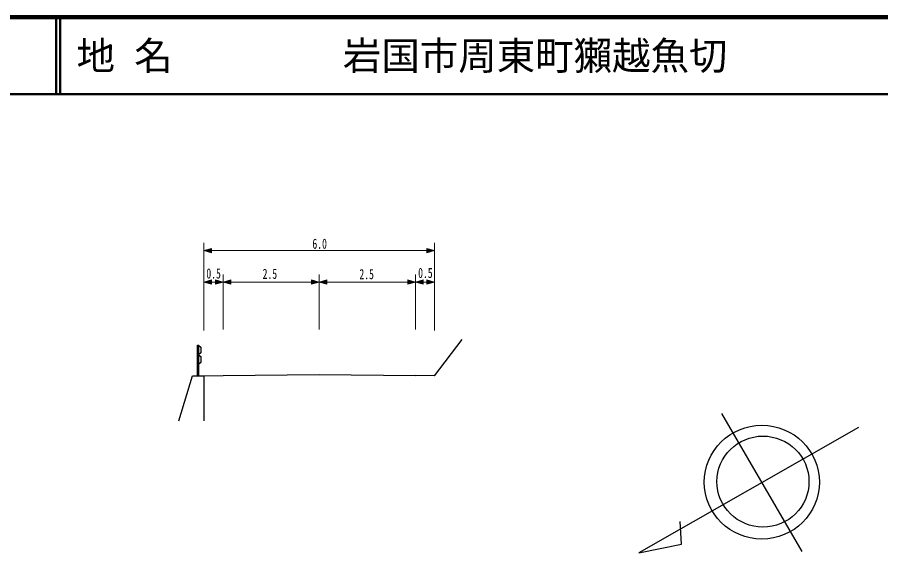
# Model space of a CAD drawing. Units: millimetres, scale not verified, with parts at other scales. Extents: x 40000 to 680000, y 20000 to 380000.
# Drawn here: x 362671 to 474966, y 310393 to 380000 of the extents above; entities that cross this region are included whole.
import ezdxf
from ezdxf.enums import TextEntityAlignment as Align

# ---------------------------------------------------------------- set-up
doc = ezdxf.new("R2010")
doc.units = ezdxf.units.MM
doc.header["$LTSCALE"] = 1000
for name, color, linetype, lineweight in [('M-BGD', 7, 'Continuous', 25), ('M-BMK-SRVR', 3, 'Continuous', 25), ('M-STR-HTXT', 7, 'Continuous', 13), ('M-TTL', 2, 'Continuous', 140), ('M-TTL-LINE', 7, 'Continuous', 50)]:
    doc.layers.add(name, color=color, linetype=linetype, lineweight=lineweight)
doc.layers.add('M-TTL-TXT', color=7, linetype='Continuous')
doc.styles.add('ＭＳ ゴシック', font='')
doc.styles.get('ＭＳ ゴシック').set_extended_font_data('MS Gothic')

msp = doc.modelspace()

# ---------------------------------------------------------------- linework, layer by layer
at = {"layer": 'M-BGD'}
for p, q in [((416947, 333381), (420551, 338129)), ((386102, 333381), (386102, 337380)), ((386102, 337380), (386252, 337380)), ((386252, 337380), (386252, 333381)), ((386252, 337380), (386552, 337130)), ((386552, 337130), (386552, 336380)), ((386552, 336380), (386252, 336130)), ((386252, 336130), (386552, 335880)), ((386552, 335880), (386552, 335130)), ((386552, 335130), (386252, 334881)), ((389447, 333414), (401947, 333581)), ((401947, 333581), (414447, 333414)), ((383694, 327538), (385447, 333381)), ((385447, 333381), (386947, 333381)), ((386947, 333381), (389447, 333414)), ((386947, 333381), (386947, 327544)), ((416947, 333381), (414447, 333414))]:
    msp.add_line(p, q, dxfattribs=at)
at = {"layer": 'M-BMK-SRVR'}
for p, q in [((464768, 310562), (454290, 328500)), ((472061, 326682), (443515, 310393)), ((449058, 311500), (448883, 314454)), ((443515, 310393), (449058, 311500))]:
    msp.add_line(p, q, dxfattribs=at)
for centre, major_axis in [((459508, 319567), (7485, 0)), ((459649, 319637), (5988, 0))]:
    msp.add_ellipse(centre, major_axis=major_axis, ratio=0.988322, dxfattribs=at)
at = {"layer": 'M-STR-HTXT'}
for p, q in [((386948, 339267), (386948, 350674)), ((416947, 350672), (416946, 339264)), ((386947, 349672), (387947, 349952)), ((387947, 349392), (386947, 349672)), ((386947, 349672), (416947, 349672)), ((386948, 349674), (387948, 349954)), ((387948, 349394), (386948, 349674)), ((387227, 349672), (387907, 349872)), ((387907, 349472), (387227, 349672)), ((387228, 349674), (387908, 349874)), ((387908, 349474), (387228, 349674)), ((387387, 349672), (387867, 349792)), ((387867, 349552), (387387, 349672)), ((387388, 349674), (387868, 349794)), ((387868, 349554), (387388, 349674)), ((387627, 349672), (387827, 349712)), ((387827, 349632), (387627, 349672)), ((387628, 349674), (387828, 349714)), ((387828, 349634), (387628, 349674)), ((387827, 349712), (387827, 349632)), ((387828, 349714), (387828, 349634)), ((387867, 349792), (387867, 349552)), ((387868, 349794), (387868, 349554)), ((387907, 349872), (387907, 349472)), ((387908, 349874), (387908, 349474)), ((387947, 349952), (387947, 349392)), ((387948, 349954), (387948, 349394)), ((415947, 349392), (415947, 349952)), ((415947, 349952), (416947, 349672)), ((416947, 349672), (415947, 349392)), ((415987, 349472), (415987, 349872)), ((415987, 349872), (416667, 349672)), ((416667, 349672), (415987, 349472)), ((416027, 349552), (416027, 349792)), ((416027, 349792), (416507, 349672)), ((416507, 349672), (416027, 349552)), ((416067, 349632), (416067, 349712)), ((416067, 349712), (416267, 349672)), ((416267, 349672), (416067, 349632)), ((389447, 346577), (389447, 339415)), ((401947, 346577), (401947, 339415)), ((414447, 346577), (414447, 339415)), ((416947, 346577), (416947, 339415)), ((386947, 345577), (387947, 345857)), ((387947, 345297), (386947, 345577)), ((386947, 345577), (389447, 345577)), ((386948, 345579), (387948, 345859)), ((387948, 345299), (386948, 345579)), ((387227, 345577), (387907, 345777)), ((387907, 345377), (387227, 345577)), ((387228, 345579), (387908, 345779)), ((387908, 345379), (387228, 345579)), ((387387, 345577), (387867, 345697)), ((387867, 345457), (387387, 345577)), ((387388, 345579), (387868, 345699)), ((387868, 345459), (387388, 345579)), ((387627, 345577), (387827, 345617)), ((387827, 345537), (387627, 345577)), ((387628, 345579), (387828, 345619)), ((387828, 345539), (387628, 345579)), ((387827, 345617), (387827, 345537)), ((387828, 345619), (387828, 345539)), ((387867, 345697), (387867, 345457)), ((387868, 345699), (387868, 345459)), ((387907, 345777), (387907, 345377)), ((387908, 345779), (387908, 345379)), ((387947, 345857), (387947, 345297)), ((387948, 345859), (387948, 345299)), ((388447, 345297), (388447, 345857)), ((388447, 345857), (389447, 345577)), ((389447, 345577), (388447, 345297)), ((388487, 345377), (388487, 345777)), ((388487, 345777), (389167, 345577)), ((389167, 345577), (388487, 345377)), ((388527, 345457), (388527, 345697)), ((388527, 345697), (389007, 345577)), ((389007, 345577), (388527, 345457)), ((388567, 345537), (388567, 345617)), ((388567, 345617), (388767, 345577)), ((388767, 345577), (388567, 345537)), ((389447, 345577), (390447, 345857)), ((390447, 345297), (389447, 345577)), ((389447, 345577), (401947, 345577)), ((389727, 345577), (390407, 345777)), ((390407, 345377), (389727, 345577)), ((389887, 345577), (390367, 345697)), ((390367, 345457), (389887, 345577)), ((390127, 345577), (390327, 345617)), ((390327, 345537), (390127, 345577)), ((390327, 345617), (390327, 345537)), ((390367, 345697), (390367, 345457)), ((390407, 345777), (390407, 345377)), ((390447, 345857), (390447, 345297)), ((400947, 345297), (400947, 345857)), ((400947, 345857), (401947, 345577)), ((401947, 345577), (400947, 345297)), ((400987, 345377), (400987, 345777)), ((400987, 345777), (401667, 345577)), ((401667, 345577), (400987, 345377)), ((401027, 345457), (401027, 345697)), ((401027, 345697), (401507, 345577)), ((401507, 345577), (401027, 345457)), ((401067, 345537), (401067, 345617)), ((401067, 345617), (401267, 345577)), ((401267, 345577), (401067, 345537)), ((401947, 345577), (402947, 345857)), ((402947, 345297), (401947, 345577)), ((401947, 345577), (414447, 345577)), ((402227, 345577), (402907, 345777)), ((402907, 345377), (402227, 345577)), ((402387, 345577), (402867, 345697)), ((402867, 345457), (402387, 345577)), ((402627, 345577), (402827, 345617)), ((402827, 345537), (402627, 345577)), ((402827, 345617), (402827, 345537)), ((402867, 345697), (402867, 345457)), ((402907, 345777), (402907, 345377)), ((402947, 345857), (402947, 345297)), ((413447, 345297), (413447, 345857)), ((413447, 345857), (414447, 345577)), ((414447, 345577), (413447, 345297)), ((413487, 345377), (413487, 345777)), ((413487, 345777), (414167, 345577)), ((414167, 345577), (413487, 345377)), ((413527, 345457), (413527, 345697)), ((413527, 345697), (414007, 345577)), ((414007, 345577), (413527, 345457)), ((413567, 345537), (413567, 345617)), ((413567, 345617), (413767, 345577)), ((413767, 345577), (413567, 345537)), ((414447, 345577), (415447, 345857)), ((415447, 345297), (414447, 345577)), ((414447, 345577), (416947, 345577)), ((414727, 345577), (415407, 345777)), ((415407, 345377), (414727, 345577)), ((414887, 345577), (415367, 345697)), ((415367, 345457), (414887, 345577)), ((415127, 345577), (415327, 345617)), ((415327, 345537), (415127, 345577)), ((415327, 345617), (415327, 345537)), ((415367, 345697), (415367, 345457)), ((415407, 345777), (415407, 345377)), ((415447, 345857), (415447, 345297)), ((415947, 345297), (415947, 345857)), ((415947, 345857), (416947, 345577)), ((416947, 345577), (415947, 345297)), ((415987, 345377), (415987, 345777)), ((415987, 345777), (416667, 345577)), ((416667, 345577), (415987, 345377)), ((416027, 345457), (416027, 345697)), ((416027, 345697), (416507, 345577)), ((416507, 345577), (416027, 345457)), ((416067, 345537), (416067, 345617)), ((416067, 345617), (416267, 345577)), ((416267, 345577), (416067, 345537))]:
    msp.add_line(p, q, dxfattribs=at)
at = {"layer": 'M-TTL'}
msp.add_line((680000, 380000), (40000, 380000), dxfattribs=at)
at = {"layer": 'M-TTL-LINE'}
for p, q in [((367750, 380000), (367750, 370000)), ((368250, 380000), (368250, 370000)), ((40000, 370000), (680000, 370000))]:
    msp.add_line(p, q, dxfattribs=at)

# ---------------------------------------------------------------- texts
at = {"layer": 'M-STR-HTXT', "style": 'ＭＳ ゴシック', "width": 0.7}
for s, p in [('6.0', (401054, 349510)), ('0.5', (387262, 345641)), ('2.5', (394581, 345597)), ('2.5', (407165, 345552)), ('0.5', (414804, 345713))]:
    msp.add_text(s, height=1320, dxfattribs=at).set_placement(p, align=Align.BOTTOM_LEFT)
at = {"layer": 'M-TTL-TXT', "style": 'ＭＳ ゴシック'}
for s, p in [('地 名', (370380, 375000)), ('岩国市周東町獺越魚切', (405024, 375000))]:
    msp.add_text(s, height=3666, dxfattribs=at).set_placement(p, align=Align.MIDDLE_LEFT)

doc.saveas('drawing.dxf')
